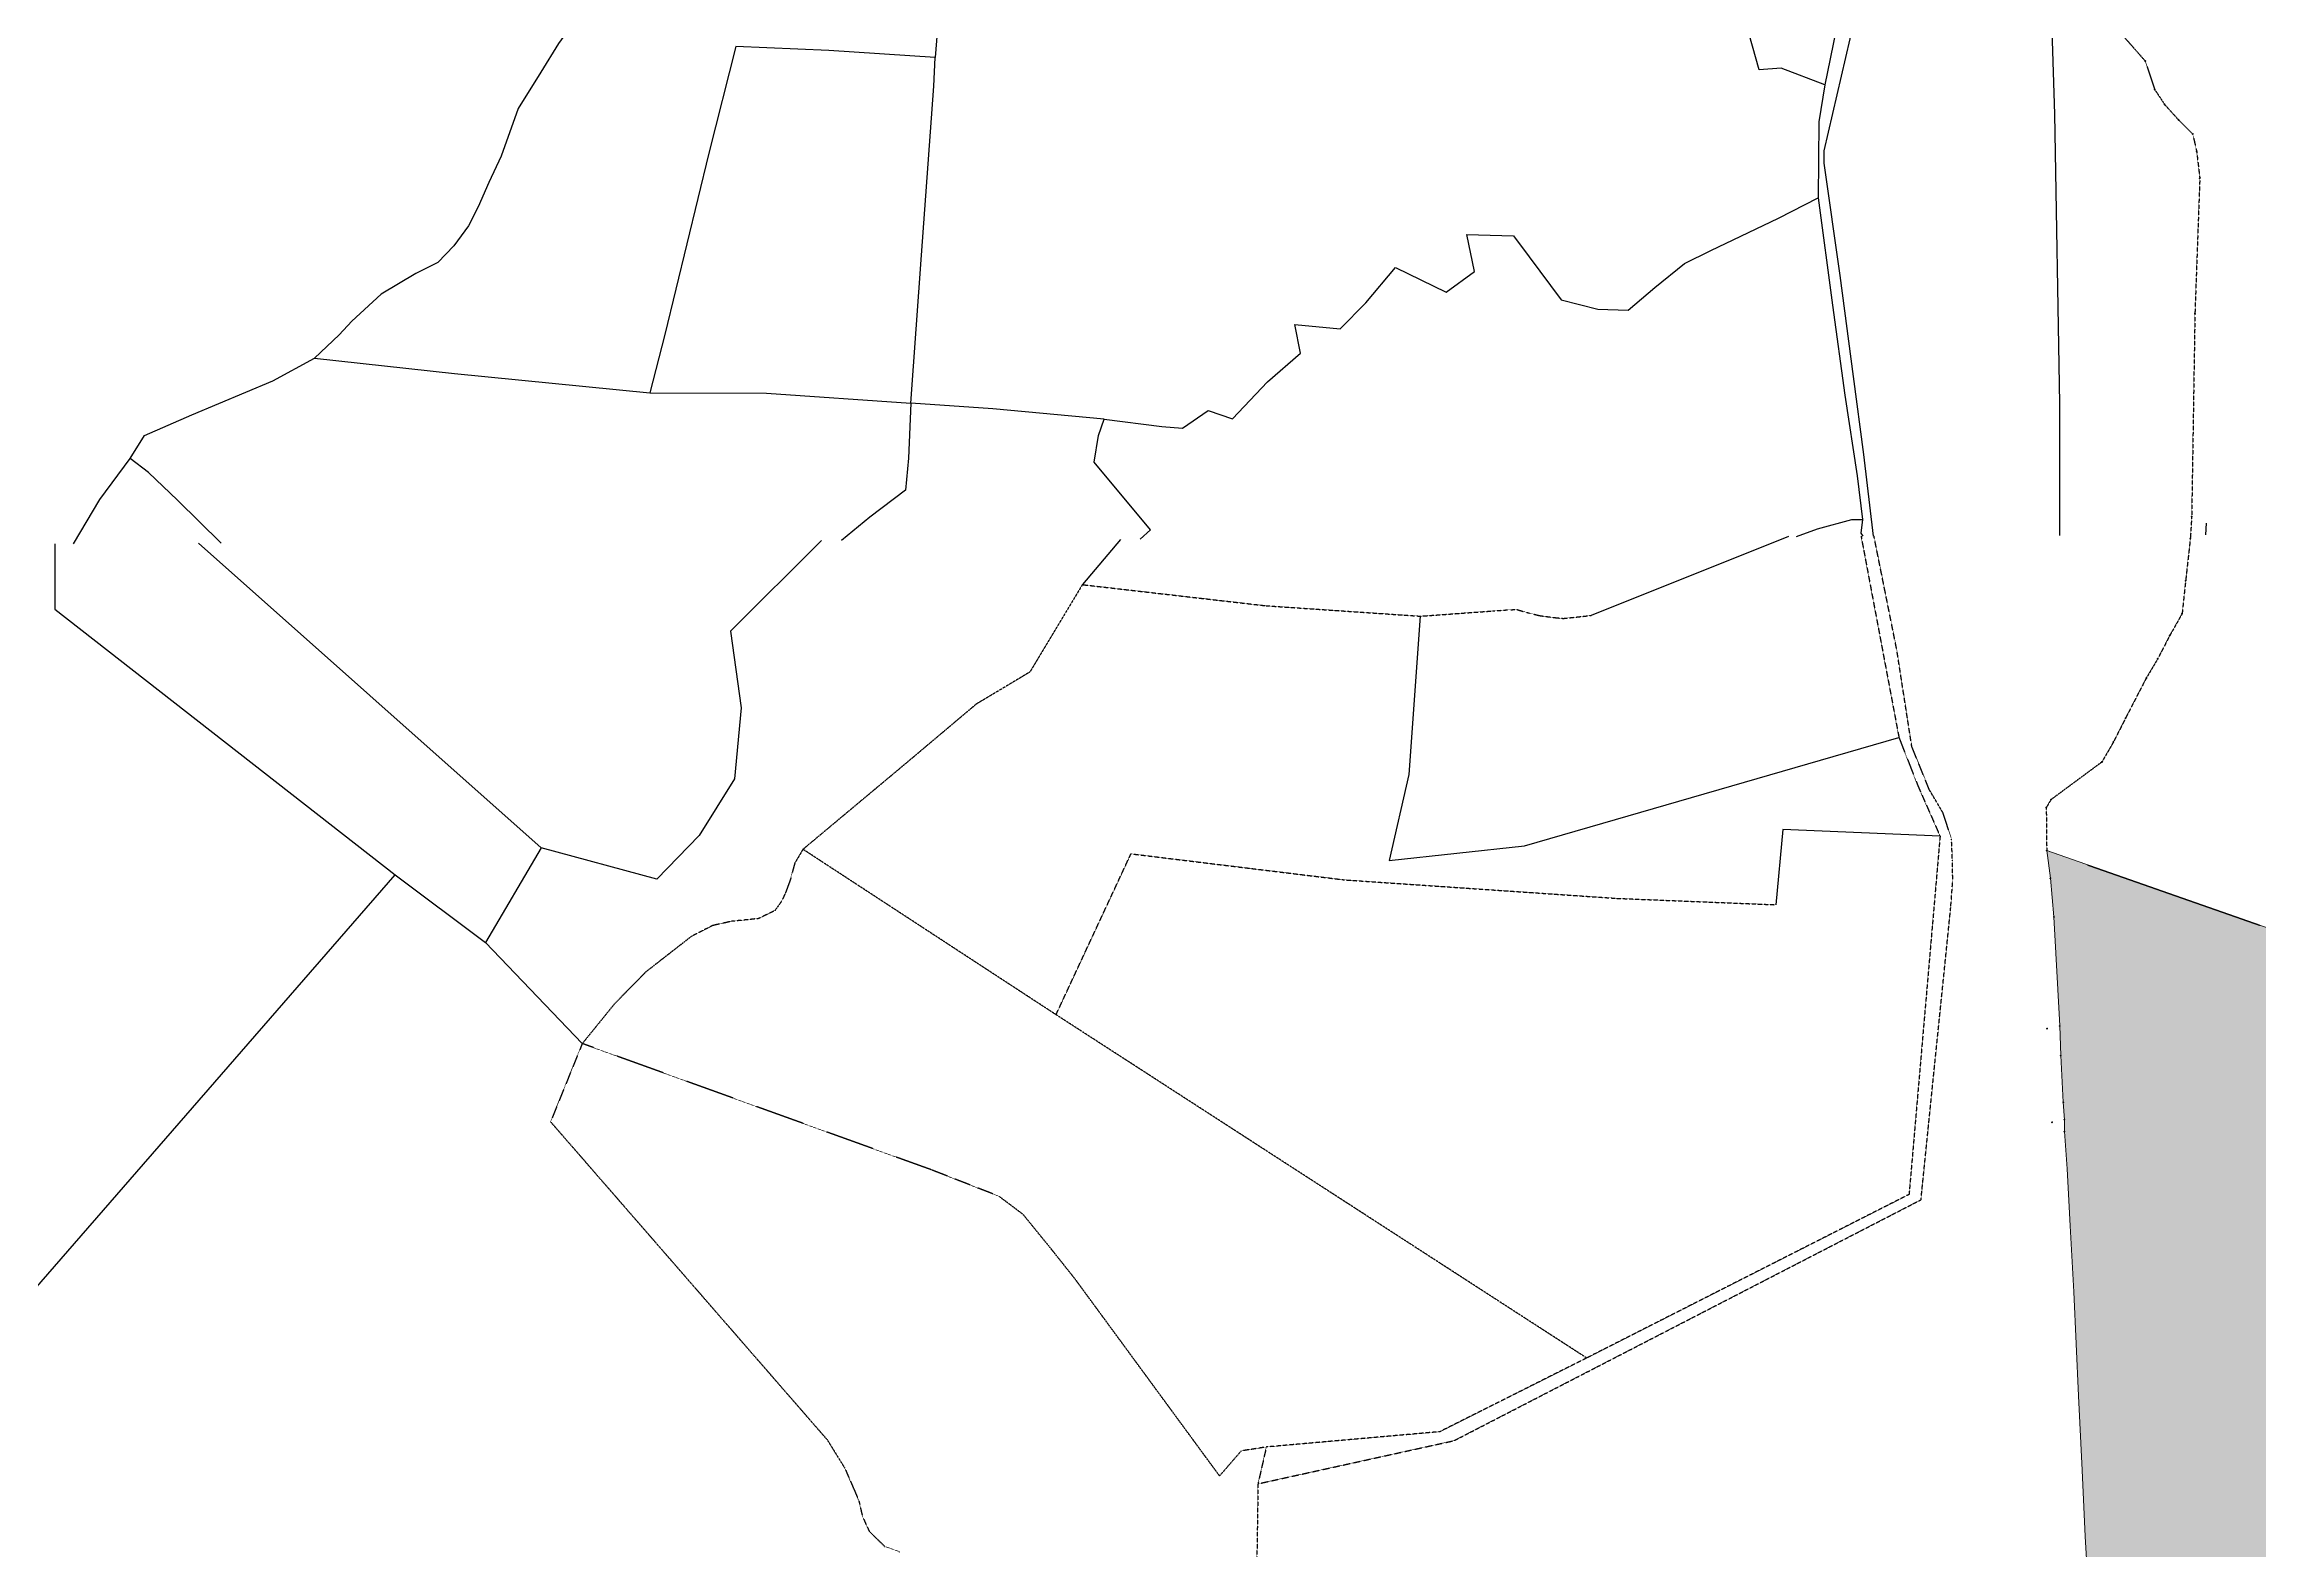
# Model space of a CAD drawing. Header units: metres. Extents: x 615852 to 659911, y 1301217 to 1325118.
# Drawn here: x 638711 to 641066, y 1318796 to 1320397 of the extents above; entities that cross this region are included whole.
import ezdxf

# ---------------------------------------------------------------- set-up
doc = ezdxf.new("R2010")
doc.units = ezdxf.units.M
doc.header["$PDMODE"] = 32
doc.header["$PDSIZE"] = 0.5
doc.linetypes.add('HIDDEN', pattern=[0.375, 0.25, -0.125])
for name, color, linetype in [('-2', 1, 'Continuous'), ('-3', 7, 'Continuous'), ('2', 1, 'Continuous'), ('CIRCULO PI', 2, 'Continuous')]:
    doc.layers.add(name, color=color, linetype=linetype)
doc.layers.add('Point', color=5, linetype='Continuous', lineweight=100)
doc.layers.add('Point_Name', color=1, linetype='Continuous', lineweight=100)
doc.styles.get("Standard").update_dxf_attribs({"font": 'arial.ttf'})

msp = doc.modelspace()

# ---------------------------------------------------------------- hatches: boundary and pattern name
at = {"layer": 'CIRCULO PI', "true_color": 0x000000}
h = msp.add_hatch(color=18, dxfattribs=at)
h.dxf.hatch_style = 1
h.paths.add_polyline_path([(641472.23221, 1319174.47129), (641493.38872, 1319431.45465), (641132.85276, 1319437.06536), (640839.56173, 1319539.89662), (640843.54341, 1319510.47981), (640847.27114, 1319469.39134), (640853.45188, 1319353.47562), (640854.49982, 1319322.21692), (640857.22175, 1319272.28311), (640858.44467, 1319253.78981), (640858.36425, 1319241.25272), (640861.3064, 1319201.54614), (640864.59902, 1319141.01737), (640868.21377, 1319070.81924), (640873.3955, 1318960.15871), (640877.24635, 1318881.19939), (640880.29307, 1318810.83689), (640883.83536, 1318751.0686), (640885.45492, 1318732.95279), (640888.8101, 1318663.68395), (640894.80247, 1318541.55493), (640905.48153, 1318356.66457), (641337.54231, 1318187.87499), (641458.9735, 1319038.47759)])
h.paths.add_polyline_path([(640858.20404, 1319241.2037), (640859.68989, 1319241.2037), (640859.68989, 1319242.16499), (640858.20404, 1319242.16499)], flags=25)
h.paths.add_polyline_path([(640858.28446, 1319253.74079), (640859.38183, 1319253.74079), (640859.38183, 1319254.70208), (640858.28446, 1319254.70208)], flags=25)
h.paths.add_polyline_path([(640857.06366, 1319272.23622), (640858.15678, 1319272.23622), (640858.15678, 1319273.18472), (640857.06366, 1319273.18472)], flags=25)
h.paths.add_polyline_path([(640854.33961, 1319321.91789), (640855.43698, 1319321.91789), (640855.43698, 1319322.87918), (640854.33961, 1319322.87918)], flags=25)
h.paths.add_polyline_path([(640853.29217, 1319353.4271), (640854.38852, 1319353.4271), (640854.38852, 1319354.38532), (640853.29217, 1319354.38532)], flags=25)
h.paths.add_polyline_path([(640847.11092, 1319469.34231), (640848.2083, 1319469.34231), (640848.2083, 1319470.3036), (640847.11092, 1319470.3036)], flags=25)
h.paths.add_polyline_path([(640843.38319, 1319510.43078), (640844.48056, 1319510.43078), (640844.48056, 1319511.39207), (640843.38319, 1319511.39207)], flags=25)

# ---------------------------------------------------------------- linework, layer by layer
at = {"layer": '-2', "color": 1, "linetype": 'Continuous'}
for p, q in [((640565.20802, 1319873.65917), (640355.36602, 1319789.75717)), ((638874.94202, 1319866.49317), (639239.19702, 1319542.77217)), ((639855.13602, 1319870.64917), (639814.48202, 1319822.52517)), ((639239.19702, 1319542.77217), (639179.97002, 1319442.00017)), ((639179.97002, 1319442.00017), (639282.84702, 1319334.72717))]:
    msp.add_line(p, q, dxfattribs=at)
at = {"layer": '-2', "color": 7, "linetype": 'Continuous'}
msp.add_lwpolyline([(640643.59302, 1319891.63517), (640642.03902, 1319877.15217), (640644.05302, 1319873.99317)], dxfattribs=at)
at = {"layer": '-2', "color": 1, "linetype": 'Continuous'}
for points in [[(638722.18902, 1319865.84617), (638722.32902, 1319796.41217), (639084.02502, 1319513.92317), (639179.97002, 1319442.00017)], [(639536.97202, 1319869.30017), (639440.39402, 1319773.06217), (639451.66202, 1319691.70917), (639444.66302, 1319616.04617), (639407.24902, 1319556.05117), (639362.02602, 1319509.56417), (639239.19702, 1319542.77217)], [(640173.65502, 1319789.00217), (640161.60302, 1319620.90017), (640140.54402, 1319529.31317), (640284.46602, 1319545.01517), (640682.52702, 1319659.88217)], [(640726.20502, 1319555.22917), (640559.02102, 1319562.26717), (640551.49102, 1319482.28917)], [(638196.55302, 1318474.86417), (638380.71602, 1318705.99517), (639084.02502, 1319513.92317)]]:
    msp.add_lwpolyline(points, dxfattribs=at)
at = {"layer": '-3', "color": 1, "linetype": 'HIDDEN'}
for p, q in [((640642.22202, 1319873.98517), (640682.52702, 1319659.88217)), ((639786.44802, 1319365.42317), (639517.46702, 1319541.20517)), ((640350.51702, 1319000.50517), (639786.44802, 1319365.42317)), ((640009.99402, 1318905.89017), (640001.15102, 1318866.81817))]:
    msp.add_line(p, q, dxfattribs=at)
at = {"layer": '-3', "color": 1, "linetype": 'HIDDEN', "elevation": 35.4026}
msp.add_lwpolyline([(640917.66467, 1320409.32381), (640944.31134, 1320379.03183), (640954.38677, 1320348.79779), (640964.98556, 1320332.81458), (640979.69243, 1320316.50293), (640994.74397, 1320301.55177), (640999.00693, 1320282.83196), (641002.30142, 1320254.41017), (640997.10973, 1320110.64293), (640993.64703, 1319894.9138), (640992.26814, 1319871.82294), (640987.23697, 1319826.7482), (640983.51987, 1319791.7377), (640970.42117, 1319768.51773), (640957.56235, 1319743.67611), (640945.2861, 1319723.01476), (640923.39005, 1319680.65047), (640910.51373, 1319655.21254), (640898.21361, 1319634.03489), (640843.96673, 1319593.88355), (640839.07546, 1319585.58499), (640839.56173, 1319539.89662), (641132.85276, 1319437.06536)], dxfattribs=at)
at = {"layer": '-3', "color": 1, "linetype": 'HIDDEN'}
for points in [[(640001.15102, 1318866.81817), (640209.52502, 1318912.64117), (640705.90602, 1319168.70517), (640737.50202, 1319479.20917), (640739.68302, 1319507.90317), (640739.28702, 1319529.49817), (640738.38602, 1319551.85817), (640729.38202, 1319579.85217), (640714.77002, 1319604.57617), (640696.20002, 1319650.15217), (640680.21502, 1319753.12517), (640655.93502, 1319874.04317)], [(639814.48202, 1319822.52517), (639758.60002, 1319729.60917), (639701.75202, 1319695.63517), (639622.62502, 1319629.01617), (639517.46702, 1319541.20517)], [(639814.48202, 1319822.52517), (640009.79602, 1319800.08617), (640173.65502, 1319789.00217)], [(640173.65502, 1319789.00217), (640251.95802, 1319794.65817), (640267.97502, 1319795.83817), (640276.36202, 1319796.04517), (640287.02002, 1319792.93617), (640300.72602, 1319789.55717), (640316.97902, 1319787.43317), (640325.87002, 1319786.62117), (640355.36602, 1319789.75717)], [(640682.52702, 1319659.88217), (640702.84502, 1319608.19917), (640726.20502, 1319555.22917)], [(640726.20502, 1319555.22917), (640693.22802, 1319174.36517), (640350.51702, 1319000.50517)], [(639517.46702, 1319541.20517), (639508.75002, 1319526.52017), (639503.82702, 1319508.25717), (639498.93002, 1319495.07517), (639494.81802, 1319486.20717), (639487.65002, 1319476.08617), (639470.07002, 1319467.54817), (639441.59202, 1319464.66017), (639421.49202, 1319460.20117), (639398.81402, 1319448.64317), (639350.33302, 1319410.81117), (639316.86502, 1319376.70517), (639282.84702, 1319334.72717)], [(639786.44802, 1319365.42317), (639866.11502, 1319536.44717), (640092.91402, 1319508.75017), (640382.52602, 1319489.08317), (640551.49102, 1319482.28917)], [(639282.84702, 1319334.72717), (639249.12502, 1319251.59417), (639543.18802, 1318913.59917), (639561.83802, 1318883.51817), (639571.38202, 1318861.61717), (639576.90602, 1318848.63117), (639580.63202, 1318832.09717), (639587.92002, 1318816.30617), (639604.35602, 1318800.21017), (639620.08302, 1318794.53317)], [(640009.99402, 1318905.89017), (639983.28802, 1318901.72117), (639960.27902, 1318875.17817), (639806.59502, 1319084.60417), (639777.55802, 1319121.09417), (639751.54802, 1319152.99517), (639725.72702, 1319172.44617), (639653.95202, 1319200.54017), (639282.84702, 1319334.72717)], [(640350.51702, 1319000.50517), (640194.32602, 1318922.12617), (640009.99402, 1318905.89017)], [(640001.15102, 1318866.81817), (639994.23002, 1318413.66317), (640166.71902, 1318056.79217), (640027.98102, 1317667.88717), (640023.12502, 1317613.55117), (640018.62602, 1317480.97117), (640023.86602, 1317364.08717), (640000.75002, 1317316.96717)]]:
    msp.add_lwpolyline(points, dxfattribs=at)
at = {"color": 4, "lineweight": 0, "elevation": 35.24098}
msp.add_lwpolyline([(640839.56173, 1319539.89662), (641132.85276, 1319437.06536)], dxfattribs=at)
at = {"color": 7, "lineweight": 0, "true_color": 0xffffff, "elevation": 35.42385}
msp.add_lwpolyline([(640883.83536, 1318751.0686), (640880.29307, 1318810.83689), (640877.24635, 1318881.19939), (640873.3955, 1318960.15871), (640868.21377, 1319070.81924), (640864.59902, 1319141.01737), (640861.3064, 1319201.54614), (640858.36425, 1319241.25272), (640858.44467, 1319253.78981), (640857.22175, 1319272.28311), (640854.49982, 1319322.21692), (640853.45188, 1319353.47562), (640847.27114, 1319469.39134), (640843.54341, 1319510.47981), (640839.56173, 1319539.89662), (641132.85276, 1319437.06536), (641493.38872, 1319431.45465), (641472.23221, 1319174.47129), (641458.9735, 1319038.47759), (641337.54231, 1318187.87499)], dxfattribs=at)
at = {"layer": '2', "color": 1, "linetype": 'Continuous', "lineweight": 30}
msp.add_line((641009.19302, 1319887.81117), (641008.39402, 1319875.53817), dxfattribs=at)
at = {"layer": '2', "color": 1, "linetype": 'Continuous'}
for points in [[(639683.54002, 1320786.75517), (639676.22602, 1320690.19317), (639669.62902, 1320572.02717), (639663.54102, 1320454.11417), (639658.05702, 1320382.96317)], [(639432.67702, 1320740.52317), (639405.82002, 1320653.91417), (639357.80702, 1320534.56517), (639326.45202, 1320484.56317), (639291.05102, 1320443.46617), (639257.41902, 1320397.79017), (639238.80902, 1320367.33117), (639214.59202, 1320328.49717), (639196.70202, 1320277.95917), (639183.43202, 1320250.03117), (639172.19902, 1320224.13117), (639161.99502, 1320204.07517), (639146.19802, 1320182.50517), (639129.39302, 1320165.00517), (639105.99402, 1320153.10917), (639069.10802, 1320131.33017), (639037.79802, 1320102.67717), (639024.30202, 1320087.96517), (638998.33602, 1320063.36717)], [(640655.49802, 1319874.04217), (640645.00702, 1319960.76117), (640634.25402, 1320043.63717), (640619.99502, 1320151.17317), (640602.96602, 1320270.66017), (640602.99302, 1320283.62217), (640635.29402, 1320422.57417), (640659.89802, 1320525.19917)], [(640853.66202, 1319874.88217), (640853.45802, 1320015.21617), (640848.25202, 1320322.75017), (640842.10589, 1320512.92003), (640842.10589, 1320512.92003)], [(640603.64702, 1320353.76617), (640557.44302, 1320371.65517), (640533.81102, 1320369.67217), (640519.68702, 1320420.02317), (640514.14302, 1320442.14617), (640531.49202, 1320476.92817), (640604.13102, 1320464.82917), (640624.70602, 1320462.24417)], [(640624.70602, 1320462.24417), (640615.45302, 1320410.92517), (640603.64702, 1320353.76617)], [(639658.05702, 1320382.96317), (639545.01102, 1320390.31917), (639445.93302, 1320394.59517), (639417.49602, 1320281.30417), (639370.60102, 1320088.50217), (639354.71902, 1320026.26917)], [(639632.14102, 1320015.26117), (639643.39302, 1320172.81117), (639656.47002, 1320352.46817), (639658.05702, 1320382.96317)], [(639632.14102, 1320015.26117), (639629.73402, 1319956.81217), (639626.36102, 1319923.01717), (639588.44502, 1319894.37817), (639558.42002, 1319869.39117)], [(639876.01702, 1319870.73717), (639886.94902, 1319880.78417), (639826.88302, 1319952.58217), (639831.77002, 1319981.03617), (639837.65002, 1319998.56017)], [(638742.09802, 1319865.93017), (638770.12202, 1319912.88517), (638802.22602, 1319956.78517)], [(638899.09902, 1319866.59617), (638852.69402, 1319912.45617), (638821.75802, 1319941.74917), (638802.22602, 1319956.78517)]]:
    msp.add_lwpolyline(points, dxfattribs=at)
at = {"layer": '2', "linetype": 'Continuous'}
for points in [[(640603.64702, 1320353.76617), (640597.21402, 1320314.64117), (640596.53802, 1320233.82217)], [(639837.65002, 1319998.56017), (639898.86402, 1319990.55217), (639920.71002, 1319988.72717), (639948.18902, 1320007.73017), (639974.08602, 1319998.78017), (640011.26202, 1320038.09417), (640046.38702, 1320068.51817), (640040.35202, 1320099.02917), (640088.36302, 1320094.60717), (640115.60502, 1320121.99717), (640147.44202, 1320159.79917), (640200.99602, 1320133.50817), (640231.27602, 1320155.30017), (640222.97302, 1320194.71117), (640272.76802, 1320193.33517), (640289.49102, 1320170.93517), (640323.44102, 1320125.37017), (640362.29402, 1320115.37517), (640394.81202, 1320114.29017), (640422.81002, 1320138.37517), (640454.62202, 1320163.97717), (640482.34402, 1320177.64217), (640554.31702, 1320212.05417), (640596.53802, 1320233.82217)], [(640596.53802, 1320233.82217), (640611.79902, 1320119.42217), (640625.06702, 1320024.08717), (640638.10002, 1319938.15617), (640643.59302, 1319891.63517)], [(638802.22602, 1319956.78517), (638817.52102, 1319981.15117), (638867.87302, 1320003.15617), (638953.82302, 1320039.31717), (638998.33602, 1320063.36717)], [(638998.33602, 1320063.36717), (639146.93302, 1320047.04117), (639354.71902, 1320026.26917)], [(639354.71902, 1320026.26917), (639478.70502, 1320026.00617), (639632.14102, 1320015.26117)], [(639837.65002, 1319998.56017), (639719.27602, 1320009.48517), (639632.14102, 1320015.26117)]]:
    msp.add_lwpolyline(points, dxfattribs=at)
at = {"layer": '2', "color": 7, "linetype": 'Continuous'}
msp.add_lwpolyline([(640573.68202, 1319873.69517), (640596.06202, 1319881.82417), (640632.41502, 1319891.91317), (640643.59302, 1319891.63517)], dxfattribs=at)
at = {"layer": 'Point', "color": 1}
for p in [(640944.31134, 1320379.03183, 36.7083), (640945.2861, 1319723.01476, 37.9429), (640923.39005, 1319680.65047, 38.42947), (640910.51373, 1319655.21254, 35.49907)]:
    msp.add_point(p, dxfattribs=at)
at = {"layer": 'Point', "color": 4}
for p in [(640954.38677, 1320348.79779, 37.28884), (640964.98556, 1320332.81458, 37.01729), (640979.69243, 1320316.50293, 38.35591), (640994.74397, 1320301.55177, 39.43009), (640999.00693, 1320282.83196, 39.65636), (641002.30142, 1320254.41017, 40.68812), (640997.10973, 1320110.64293, 40.18303), (640993.64703, 1319894.9138, 40.22733), (640992.26814, 1319871.82294, 39.91498), (640987.23697, 1319826.7482, 38.24339), (640983.51987, 1319791.7377, 36.3641), (640970.42117, 1319768.51773, 36.62462), (640957.56235, 1319743.67611, 36.64162), (640898.21361, 1319634.03489, 36.20197), (640843.96673, 1319593.88355, 34.60364), (640839.07546, 1319585.58499, 34.96254), (640839.56173, 1319539.89662, 35.24098), (640843.54341, 1319510.47981, 35.7458), (640847.27114, 1319469.39134, 35.9969), (640853.45188, 1319353.47562, 35.2977), (640839.98413, 1319350.69669, 35.65039), (640854.49982, 1319321.96692, 35.95636), (640857.22175, 1319272.28311, 35.46769), (640845.21204, 1319251.12564, 35.46147), (640858.36425, 1319241.25272, 35.27283), (640858.44467, 1319253.78981, 35.55806)]:
    msp.add_point(p, dxfattribs=at)

# ---------------------------------------------------------------- texts
at = {"layer": 'Point_Name', "color": 1}
for s, p in [('p70', (640944.31134, 1320379.28183)), ('p70', (640945.2861, 1319723.26476)), ('p71', (640923.39005, 1319680.90047)), ('p72', (640910.51373, 1319655.46254))]:
    msp.add_text(s, height=0.5, dxfattribs=at).set_placement(p)
at = {"layer": 'Point_Name', "color": 4}
for s, p in [('p71', (640954.38677, 1320349.04779)), ('p72', (640964.98556, 1320333.06458)), ('p73', (640979.69243, 1320316.75293)), ('p60', (640994.74397, 1320301.80177)), ('p61', (640999.00693, 1320283.08196)), ('p62', (641002.30142, 1320254.66017)), ('p63', (640997.10973, 1320110.89293)), ('p64', (640993.64703, 1319895.1638)), ('p65', (640992.26814, 1319872.07294)), ('p66', (640987.23697, 1319826.9982)), ('p67', (640983.51987, 1319791.9877)), ('p68', (640970.42117, 1319768.76773)), ('p69', (640957.56235, 1319743.92611)), ('p73', (640898.21361, 1319634.28489)), ('p74', (640843.96673, 1319594.13355)), ('p75', (640839.07546, 1319585.83499)), ('p1', (640839.56173, 1319540.14662)), ('p2', (640843.54341, 1319510.72981)), ('p3', (640847.27114, 1319469.64134)), ('p4', (640853.45188, 1319353.72562)), ('p5', (640839.98413, 1319350.94669)), ('p6', (640854.49982, 1319322.21692)), ('p7', (640857.22175, 1319272.53311)), ('p9', (640845.21204, 1319251.37564)), ('p10', (640858.36425, 1319241.50272)), ('p8', (640858.44467, 1319254.03981))]:
    msp.add_text(s, height=0.5, dxfattribs=at).set_placement(p)

doc.saveas('drawing.dxf')
